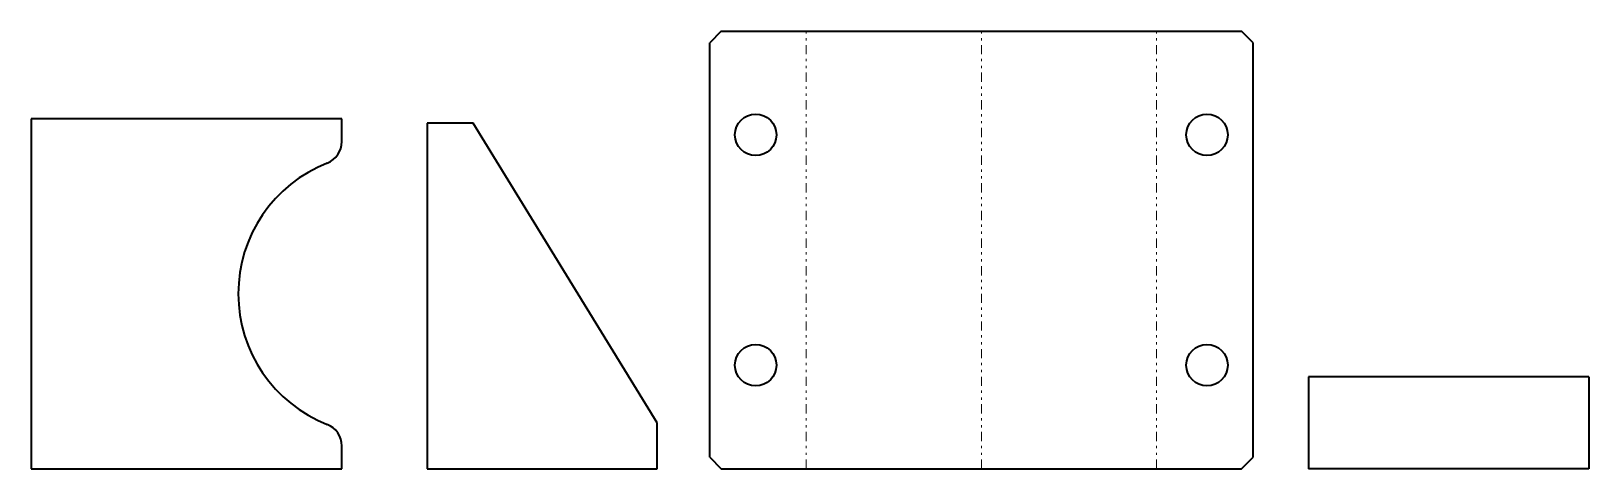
# Model space of a CAD drawing. Header units: millimetres. Extents: x 0 to 677, y 0 to 190.
import ezdxf

# ---------------------------------------------------------------- set-up
doc = ezdxf.new("R2010")
doc.units = ezdxf.units.MM
doc.linetypes.add('K5LT_BASIC', pattern=[0])
doc.linetypes.add('K5LT_CHAIN_LINE_WITH_2_POINTS', pattern=[12, 4, -2, 1, -2, 1, -2])

msp = doc.modelspace()

# ---------------------------------------------------------------- linework, layer by layer
at = {"color": 7, "linetype": 'K5LT_BASIC', "lineweight": 40, "true_color": 0xffffff}
for p, q in [((299.85, 190), (294.85, 185)), ((299.85, 190), (331.56, 190)), ((331.56, 190), (341.94, 190)), ((341.94, 190), (483.86, 190)), ((483.86, 190), (494.25, 190)), ((494.25, 190), (525.96, 190)), ((530.96, 185), (525.96, 190)), ((294.85, 5), (294.85, 185)), ((530.96, 5), (530.96, 185)), ((135, 152), (0, 152)), ((0, 152), (0, 0)), ((135, 142.07), (135, 152)), ((172.09, 150), (172.09, 0)), ((192.09, 150), (172.09, 150)), ((272.09, 20), (192.09, 150)), ((555, 40), (555, 0)), ((676.89, 40), (555, 40)), ((676.89, 40), (676.89, 0)), ((272.09, 0), (272.09, 20)), ((135, 0), (135, 9.93)), ((0, 0), (135, 0)), ((294.85, 5), (299.85, 0)), ((483.86, 0), (494.25, 0)), ((494.25, 0), (525.96, 0)), ((525.96, 0), (530.96, 5)), ((676.89, 0), (555, 0)), ((172.09, 0), (272.09, 0)), ((299.85, 0), (331.56, 0)), ((331.56, 0), (341.94, 0)), ((341.94, 0), (483.86, 0))]:
    msp.add_line(p, q, dxfattribs=at)
at = {"color": 7, "linetype": 'K5LT_CHAIN_LINE_WITH_2_POINTS', "lineweight": 18, "true_color": 0xffffff}
for p, q in [((336.75, 0), (336.75, 190)), ((412.9, 0), (412.9, 190)), ((489.06, 0), (489.06, 190))]:
    msp.add_line(p, q, dxfattribs=at)
at = {"color": 7, "linetype": 'K5LT_BASIC', "lineweight": 40, "true_color": 0xffffff}
for centre in [(314.85, 145), (510.96, 145), (314.85, 45), (510.96, 45)]:
    msp.add_circle(centre, 9, dxfattribs=at)
for centre, radius, start, end in [((125, 142.07), 10, 291.48128, 0), ((151, 76), 61, 111.48128, 248.51872), ((125, 9.93), 10, 0, 68.51872)]:
    msp.add_arc(centre, radius, start, end, dxfattribs=at)

doc.saveas('drawing.dxf')
